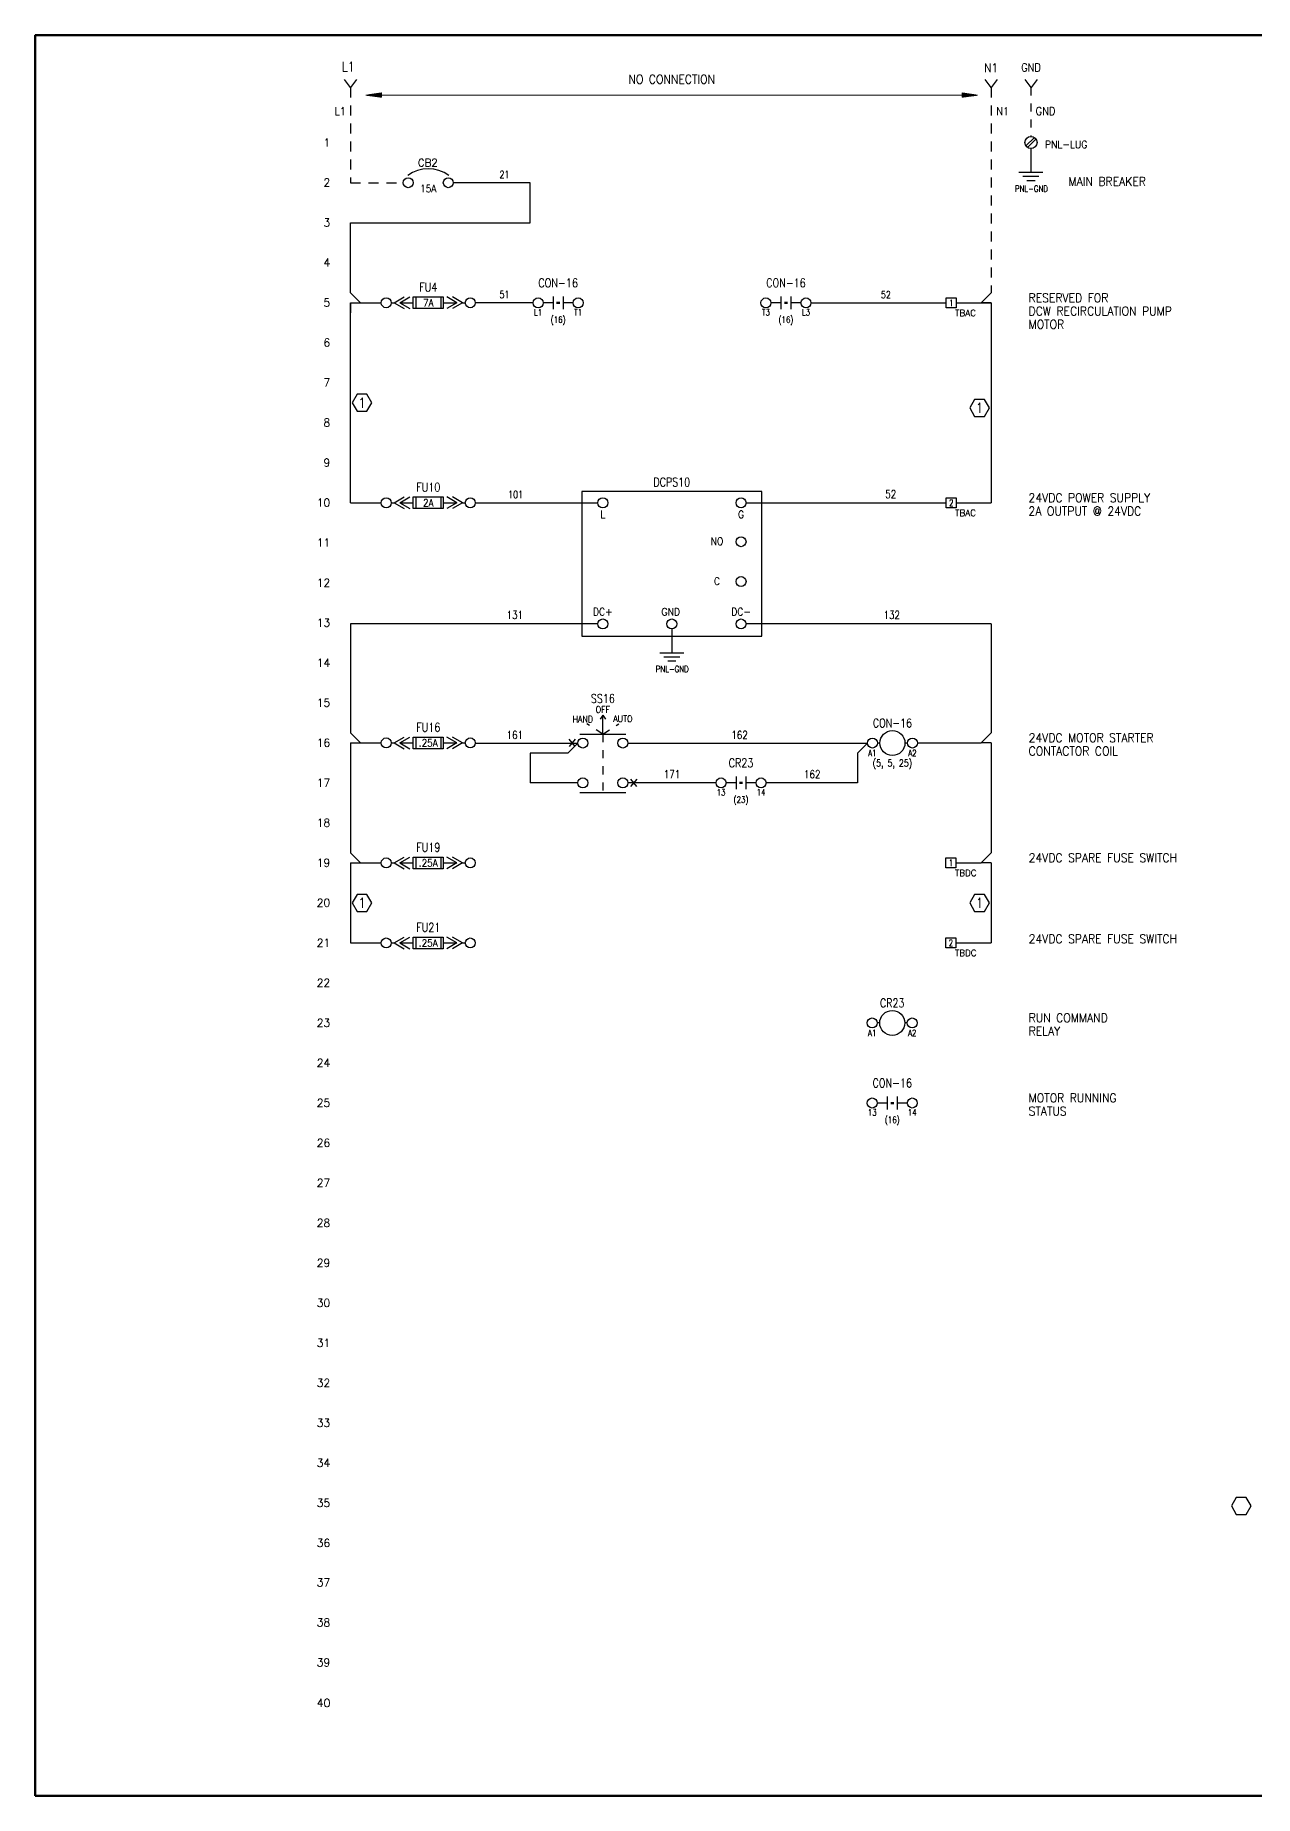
# Model space of a CAD drawing. Header units: inches. Extents: x 0 to 68, y 0 to 22.
# Drawn here: x 0 to 15.23, y 0 to 22 of the extents above; entities that cross this region are included whole.
import ezdxf
from ezdxf.enums import TextEntityAlignment as Align

# ---------------------------------------------------------------- set-up
doc = ezdxf.new("R2010")
doc.units = ezdxf.units.IN
doc.header["$LTSCALE"] = 0.5
doc.header["$MEASUREMENT"] = 0
doc.linetypes.add('DASHED2', pattern=[0.375, 0.25, -0.125])
doc.linetypes.add('DASHED4', pattern=[0.1875, 0.125, -0.0625])
doc.layers.get('0').update_dxf_attribs({"lineweight": 18})
doc.layers.get('Defpoints').update_dxf_attribs({"color": 251, "lineweight": 140})
for name, color, linetype in [('BLUE WHITE STRIPE_16AWG', 181, 'Continuous'), ('DESC', 10, 'Continuous'), ('E-POWR-IDEN', 11, 'Continuous'), ('E-POWR-TERM', 92, 'Continuous'), ('FIELD_RED_14AWG', 12, 'Continuous'), ('FLD_DEVICE', 22, 'Continuous'), ('PANEL_BLU_16 AWG', 182, 'Continuous'), ('PANEL_BLUWHT_16AWG', 181, 'Continuous'), ('PANEL_GREEN_12AWG', 90, 'Continuous'), ('PANEL_RED_16AWG', 12, 'Continuous'), ('PANEL_WHITE_16AWG', 254, 'Continuous'), ('PNL_DEVICE', 94, 'Continuous'), ('SYMS', 171, 'Continuous'), ('TERMGND', 71, 'Continuous'), ('WGND', 71, 'Continuous'), ('WIRENO', 71, 'Continuous')]:
    doc.layers.add(name, color=color, linetype=linetype)
doc.layers.add('G-Anno-Std-Note @ 1', color=151, linetype='Continuous', lineweight=25)
doc.styles.add('Note', font='romans.shx', dxfattribs={"width": 0.75})
doc.styles.add('RomanS', font='romans.shx', dxfattribs={"width": 0.85})
doc.styles.add('WD', font='romans.shx')

# ---------------------------------------------------------------- blocks, each defined once
blk = doc.blocks.new('WD_WNH')
at = {"linetype": 'Continuous', "style": 'WD', "width": 0.8}
blk.add_attdef('WIRENO', text='', height=0.1, dxfattribs=at).set_placement((0, 0.062), align=Align.CENTER)
at = {"style": 'WD', "flags": 1}
for tag, p in [('W01USER', (0, 0.078)), ('W02USER', (0, 0.07)), ('W03USER', (0, 0.062)), ('W04USER', (0, 0.055)), ('W05USER', (0, 0.047)), ('W06USER', (0, 0.039)), ('W07USER', (0, 0.031)), ('W08USER', (0, 0.023)), ('W09USER', (0, 0.016)), ('W10USER', (0, 0.008))]:
    blk.add_attdef(tag, text='', height=0.005, dxfattribs=at).set_placement(p, align=Align.CENTER)
blk = doc.blocks.new('HA1X2Y')
for p, q in [((0, 0), (-0.075, 0.1)), ((0.075, 0.1), (0, 0))]:
    blk.add_line(p, q)
at = {"style": 'WD', "width": 0.9}
blk.add_attdef('DESC1', text='', height=0.109, dxfattribs=at).set_placement((0, 0.35), align=Align.CENTER)
blk.add_attdef('DESC2', text='', height=0.109, dxfattribs=at).set_placement((0, 0.3), align=Align.TOP_CENTER)
at = {"style": 'WD', "flags": 1}
blk.add_attdef('X8TERM01', (0, 0), '', height=0.01, dxfattribs=at)
blk = doc.blocks.new('DESC TEXT')
at = {"layer": 'TERMGND', "style": 'WD'}
for tag, p in [('DESC1', (0.471, -0.005)), ('DESC2', (0.471, -0.17)), ('DESC3', (0.471, -0.335))]:
    blk.add_attdef(tag, p, '', height=0.11, dxfattribs=at)
blk = doc.blocks.new('WD_WNV')
at = {"linetype": 'Continuous', "style": 'WD', "width": 0.8}
blk.add_attdef('WIRENO', text='', height=0.1, dxfattribs=at).set_placement((-0.05, 0), align=Align.MIDDLE_RIGHT)
at = {"style": 'WD', "flags": 1}
for tag, p in [('W01USER', (-0.047, 0.078)), ('W02USER', (-0.047, 0.07)), ('W03USER', (-0.047, 0.062)), ('W04USER', (-0.047, 0.055)), ('W05USER', (-0.047, 0.047)), ('W06USER', (-0.047, 0.039)), ('W07USER', (-0.047, 0.031)), ('W08USER', (-0.047, 0.023)), ('W09USER', (-0.047, 0.016)), ('W10USER', (-0.047, 0.008))]:
    blk.add_attdef(tag, text='', height=0.005, dxfattribs=at).set_placement(p, align=Align.CENTER)
blk = doc.blocks.new('P-GND_INCMG')
at = {"layer": 'FLD_DEVICE', "color": 3}
for p, q in [((0, 0), (-0.075, 0.1)), ((0.075, 0.1), (0, 0))]:
    blk.add_line(p, q, dxfattribs=at)
at = {"layer": 'WIRENO', "style": 'WD', "width": 0.9}
blk.add_attdef('DESC1', text='', height=0.1, dxfattribs=at).set_placement((0, 0.2), align=Align.CENTER)
blk = doc.blocks.new('DCPSc')
at = {"layer": 'E-POWR-TERM'}
blk.add_lwpolyline([(-0.264, 0.141), (-0.264, -1.666), (1.986, -1.666), (1.986, 0.141)], close=True, dxfattribs=at)
for centre in [(0, 0), (1.726, 0), (1.726, -0.486), (1.726, -0.984), (0, -1.514), (0.861, -1.514), (1.726, -1.514)]:
    blk.add_circle(centre, 0.0625, dxfattribs=at)
at = {"layer": 'E-POWR-IDEN', "style": 'WD'}
blk.add_attdef('TAG1', text='', height=0.1, dxfattribs=at).set_placement((0.861, 0.204), align=Align.CENTER)
at = {"layer": 'E-POWR-IDEN', "style": 'WD', "width": 0.9}
for tag, p in [('TERM01', (0, -0.192)), ('TERM02', (1.726, -0.192)), ('TERM06', (1.425, -0.529)), ('TERM07', (1.425, -1.027)), ('TERM03', (0, -1.408)), ('TERM05', (0.848, -1.409)), ('TERM04', (1.726, -1.408))]:
    blk.add_attdef(tag, text='', height=0.0938, dxfattribs=at).set_placement(p, align=Align.CENTER)
blk = doc.blocks.new('CB')
at = {"layer": 'E-POWR-TERM'}
for centre in [(-0.25, 0), (0.25, 0)]:
    blk.add_circle(centre, 0.0625, dxfattribs=at)
blk.add_arc((0, -0.261), 0.435, 53.7327, 126.2673, dxfattribs=at)
at = {"color": 11, "style": 'WD', "width": 0.8}
blk.add_attdef('CB', text='', height=0.109, dxfattribs=at).set_placement((-0.006, 0.25), align=Align.MIDDLE_CENTER)
at = {"layer": 'E-POWR-IDEN', "style": 'WD', "width": 0.9}
for tag, height, p in [('TERM01', 0.08, (-0.348, -0.121)), ('RATING', 0.09, (0, -0.073)), ('TERM02', 0.08, (0.353, -0.121))]:
    blk.add_attdef(tag, text='', height=height, dxfattribs=at).set_placement(p, align=Align.MIDDLE_CENTER)
blk = doc.blocks.new('TBDC')
at = {"layer": 'SYMS'}
blk.add_lwpolyline([(0.063, -0.062), (-0.062, -0.062), (-0.062, 0.063), (0.063, 0.063)], close=True, dxfattribs=at)
at = {"layer": 'SYMS', "style": 'WD', "width": 0.8, "flags": 8}
blk.add_attdef('TERM01', text='', height=0.08, dxfattribs=at).set_placement((0, 0), align=Align.MIDDLE_CENTER)
at = {"layer": 'SYMS', "style": 'WD', "width": 0.9, "flags": 8}
blk.add_attdef('TAGSTRIP', (0.05, -0.166), '', height=0.08, dxfattribs=at)
blk = doc.blocks.new('Anno_Hexagon')
at = {"color": 0, "linetype": 'ByBlock', "lineweight": -2}
blk.add_lwpolyline([(0.98, 0), (0.49, 0.85), (-0.49, 0.85), (-0.98, 0), (-0.49, -0.85), (0.49, -0.85)], close=True, dxfattribs=at)
at = {"color": 0, "linetype": 'ByBlock', "lineweight": -2, "style": 'RomanS', "width": 0.85}
blk.add_attdef('ID', text='', height=0.75, dxfattribs=at).set_placement((0, 0), align=Align.MIDDLE)
blk = doc.blocks.new('HT0_218')
for p, q in [((0.125, 0), (0, 0.125)), ((0, 0), (0.125, 0)), ((0, 0), (0, -0.125))]:
    blk.add_line(p, q)
at = {"style": 'WD', "flags": 1}
for tag, p in [('X2TERM01', (0, 0.125)), ('WDWSEQ', (0.096, 0.061)), ('X1TERM01', (0.125, 0)), ('X8TERM01', (0, -0.125))]:
    blk.add_attdef(tag, p, '', height=0.02, dxfattribs=at)
blk = doc.blocks.new('CONT_NO')
at = {"layer": 'Defpoints'}
for p, q in [((-0.02, 0), (0.02, 0)), ((-0.006, 0), (0.006, 0))]:
    blk.add_line(p, q, dxfattribs=at)
at = {"layer": 'E-POWR-TERM'}
for p, q in [((-0.062, 0), (-0.188, 0)), ((-0.062, 0.08), (-0.062, -0.08)), ((0.062, 0.08), (0.062, -0.08)), ((0.187, 0), (0.062, 0))]:
    blk.add_line(p, q, dxfattribs=at)
for centre in [(-0.25, 0), (0.25, 0)]:
    blk.add_circle(centre, 0.0625, dxfattribs=at)
at = {"color": 11, "style": 'WD'}
for tag, height, width, p in [('TAG', 0.11, 0.8, (0, 0.25)), ('TERM01', 0.08, 0.7, (-0.25, 0)), ('TERM02', 0.08, 0.7, (0.25, 0)), ('XREF', 0.08, 0.8, (0, -0.21))]:
    blk.add_attdef(tag, text='', height=height, dxfattribs=dict(at, width=width)).set_placement(p, align=Align.MIDDLE_CENTER)
at = {"color": 11, "style": 'WD', "width": 0.8}
for tag, p in [('TERM03', (-0.25, -0.078)), ('TERM04', (0.25, -0.077))]:
    blk.add_attdef(tag, text='', height=0.08, dxfattribs=at).set_placement(p, align=Align.TOP_CENTER)
blk = doc.blocks.new('COIL')
at = {"layer": 'E-POWR-TERM'}
for p, q in [((0.188, 0), (0.156, 0)), ((-0.156, 0), (-0.187, 0))]:
    blk.add_line(p, q, dxfattribs=at)
for centre, radius in [((-0.25, 0), 0.0625), ((0, 0), 0.156), ((0.25, 0), 0.0625)]:
    blk.add_circle(centre, radius, dxfattribs=at)
at = {"color": 11, "style": 'WD'}
for tag, height, width, p in [('COIL', 0.109, 0.8, (0, 0.25)), ('TERM01', 0.08, 0.7, (-0.25, 0)), ('TERM02', 0.08, 0.7, (0.25, 0)), ('XREF', 0.09, 0.8, (0, -0.25))]:
    blk.add_attdef(tag, text='', height=height, dxfattribs=dict(at, width=width)).set_placement(p, align=Align.MIDDLE_CENTER)
at = {"color": 11, "style": 'WD', "width": 0.8}
for tag, p in [('TERM03', (-0.25, -0.085)), ('TERM04', (0.25, -0.085))]:
    blk.add_attdef(tag, text='', height=0.08, dxfattribs=at).set_placement(p, align=Align.TOP_CENTER)
blk = doc.blocks.new('Fuse_Plug[1]')
at = {"layer": 'E-POWR-TERM'}
for p, q in [((-0.461, 0), (-0.426, 0)), ((-0.426, 0), (-0.301, 0.073)), ((-0.426, 0), (-0.301, -0.073)), ((-0.355, 0), (-0.23, 0.073)), ((-0.355, 0), (-0.23, -0.073)), ((-0.155, 0.073), (-0.155, -0.073)), ((0.156, 0.074), (0.156, -0.072)), ((0.357, 0), (0.232, 0.073)), ((0.357, 0), (0.232, -0.073)), ((0.428, 0), (0.303, 0.073)), ((0.428, 0), (0.303, -0.073)), ((0.428, 0), (0.463, 0)), ((-0.355, 0), (-0.187, 0)), ((0.188, 0), (0.357, 0))]:
    blk.add_line(p, q, dxfattribs=at)
blk.add_lwpolyline([(-0.187, 0.073), (0.188, 0.073), (0.188, -0.073), (-0.187, -0.073)], close=True, dxfattribs=at)
for centre in [(-0.524, 0), (0.526, 0)]:
    blk.add_circle(centre, 0.0625, dxfattribs=at)
at = {"color": 11, "style": 'WD'}
for tag, height, width, p in [('TAG', 0.11, 0.8, (0.001, 0.195)), ('RATING', 0.09, 0.9, (0.001, 0))]:
    blk.add_attdef(tag, text='', height=height, dxfattribs=dict(at, width=width)).set_placement(p, align=Align.MIDDLE_CENTER)
blk = doc.blocks.new('HT0_248')
for p, q in [((-0.125, 0), (0, 0.125)), ((0, 0), (-0.125, 0)), ((0, 0), (0, -0.125))]:
    blk.add_line(p, q)
at = {"style": 'WD', "flags": 1}
for tag, p in [('X4TERM01', (-0.125, 0)), ('WDWSEQ', (-0.053, 0.05)), ('X2TERM01', (0, 0.125)), ('X8TERM01', (0, -0.125))]:
    blk.add_attdef(tag, p, '', height=0.02, dxfattribs=at)
blk = doc.blocks.new('TERM_NEUT')
at = {"layer": 'PANEL_WHITE_16AWG'}
for p, q in [((-0.125, 0.062), (0, 0.062)), ((-0.125, -0.062), (-0.125, 0.062)), ((0, 0.062), (0, -0.062)), ((0, -0.062), (-0.125, -0.062))]:
    blk.add_line(p, q, dxfattribs=at)
at = {"layer": 'PANEL_WHITE_16AWG', "style": 'WD', "width": 0.8}
blk.add_attdef('TERM#', text='', height=0.08, dxfattribs=at).set_placement((-0.061, -0.001), align=Align.MIDDLE_CENTER)
at = {"layer": 'PANEL_WHITE_16AWG', "style": 'WD'}
blk.add_attdef('TERM_NEUT', (-0.013, -0.166), '', height=0.08, dxfattribs=at)
blk = doc.blocks.new('SS_2-POS_2Cont')
at = {"layer": 'E-POWR-TERM'}
for p, q in [((-0.038, 0.109), (0.538, 0.109)), ((-0.038, -0.62), (0.538, -0.62))]:
    blk.add_line(p, q, dxfattribs=at)
for centre in [(0, 0), (0.5, 0), (0, -0.498), (0.5, -0.498)]:
    blk.add_circle(centre, 0.0625, dxfattribs=at)
at = {"layer": 'PNL_DEVICE', "linetype": 'DASHED4'}
for q in [(0.052, 0.241), (0.448, 0.241), (0.25, -0.62)]:
    blk.add_line((0.25, 0.109), q, dxfattribs=at)
at = {"layer": 'PNL_DEVICE'}
for p, q in [((0.25, 0.347), (0.217, 0.298)), ((0.25, 0.347), (0.285, 0.3)), ((-0.175, 0.048), (-0.099, -0.045)), ((-0.096, 0.048), (-0.172, -0.045)), ((0.594, -0.45), (0.67, -0.543)), ((0.673, -0.45), (0.597, -0.543))]:
    blk.add_line(p, q, dxfattribs=at)
at = {"layer": 'PNL_DEVICE', "linetype": 'Continuous'}
blk.add_line((0.25, 0.109), (0.25, 0.347), dxfattribs=at)
at = {"color": 11, "style": 'WD', "width": 0.9}
for tag, height, p in [('CTR_POS', 0.08, (0.25, 0.419)), ('TAG', 0.11, (0.25, 0.555)), ('LT-POS', 0.08, (0, 0.298)), ('RT-POS', 0.08, (0.5, 0.303))]:
    blk.add_attdef(tag, text='', height=height, dxfattribs=at).set_placement(p, align=Align.MIDDLE_CENTER)

msp = doc.modelspace()

# ---------------------------------------------------------------- hatches: boundary and pattern name
at = {"ltscale": 2}
h = msp.add_hatch(dxfattribs=at)
h.set_pattern_fill('ANSI31', color=256, scale=0.01, style=0)
h.set_pattern_definition([(45, (0, -22), (-0.000883883476, 0.000883883476), [])])
h.paths.add_polyline_path([(4.131, 21.25), (4.324, 21.278), (4.324, 21.225)])
h = msp.add_hatch(dxfattribs=at)
h.set_pattern_fill('ANSI31', color=256, scale=0.01, style=0)
h.set_pattern_definition([(135, (15.9004297, -22), (0.000883883476, 0.000883883476), [])])
h.paths.add_polyline_path([(11.769, 21.25), (11.576, 21.278), (11.576, 21.225)])

# ---------------------------------------------------------------- linework, layer by layer
msp.add_line((4.131, 21.25), (11.769, 21.25), dxfattribs=at)
for points in [[(4.131, 21.25), (4.324, 21.278), (4.324, 21.225), (4.131, 21.25)], [(11.769, 21.25), (11.576, 21.278), (11.576, 21.225), (11.769, 21.25)]]:
    msp.add_lwpolyline(points, dxfattribs=at)
at = {"layer": 'BLUE WHITE STRIPE_16AWG'}
for p, q in [((11.94, 14.643), (11.94, 13.283)), ((11.018, 13.158), (11.815, 13.158)), ((11.94, 13.033), (11.94, 11.783)), ((11.499, 11.658), (11.815, 11.658)), ((11.94, 11.533), (11.94, 10.658)), ((11.499, 10.658), (11.94, 10.658))]:
    msp.add_line(p, q, dxfattribs=at)
at = {"layer": 'Defpoints'}
msp.add_lwpolyline([(0, 0), (34.003, 0), (34.003, 22), (0, 22)], close=True, dxfattribs=at)
at = {"layer": 'FIELD_RED_14AWG', "linetype": 'DASHED2'}
for p, q in [((3.936, 21.348), (3.936, 20.157)), ((3.936, 20.157), (4.596, 20.157))]:
    msp.add_line(p, q, dxfattribs=at)
at = {"layer": 'FIELD_RED_14AWG'}
for p, q in [((3.936, 16.157), (3.936, 18.657)), ((5.496, 16.157), (7.027, 16.157))]:
    msp.add_line(p, q, dxfattribs=at)
at = {"layer": 'FLD_DEVICE', "color": 3, "linetype": 'DASHED4'}
msp.add_line((12.436, 21.348), (12.436, 20.738), dxfattribs=at)
at = {"layer": 'PANEL_BLU_16 AWG'}
for p, q in [((7.027, 14.643), (3.936, 14.643)), ((3.936, 14.643), (3.936, 13.282)), ((3.936, 13.157), (4.322, 13.157)), ((3.936, 13.031), (3.936, 11.782)), ((5.496, 13.155), (6.777, 13.155)), ((6.652, 13.03), (6.181, 13.03)), ((6.181, 13.03), (6.181, 12.657)), ((6.652, 13.03), (6.777, 13.155)), ((7.402, 13.155), (10.393, 13.155)), ((10.268, 13.03), (10.393, 13.155)), ((10.268, 13.03), (10.268, 12.657)), ((6.777, 12.657), (6.181, 12.657)), ((8.503, 12.657), (7.402, 12.657)), ((10.268, 12.657), (9.128, 12.657)), ((3.936, 11.657), (4.322, 11.657)), ((3.936, 11.533), (3.936, 10.657)), ((3.936, 11.532), (3.936, 10.783)), ((3.936, 10.657), (4.322, 10.657))]:
    msp.add_line(p, q, dxfattribs=at)
at = {"layer": 'PANEL_BLUWHT_16AWG'}
msp.add_line((11.94, 14.643), (8.878, 14.643), dxfattribs=at)
at = {"layer": 'PANEL_GREEN_12AWG'}
for p, q in [((12.436, 20.584), (12.436, 20.284)), ((12.586, 20.284), (12.286, 20.284)), ((12.536, 20.233), (12.336, 20.233)), ((12.487, 20.182), (12.386, 20.182)), ((7.95, 14.581), (7.95, 14.28)), ((8.1, 14.28), (7.8, 14.28)), ((8.05, 14.23), (7.85, 14.23)), ((8.001, 14.179), (7.9, 14.179))]:
    msp.add_line(p, q, dxfattribs=at)
at = {"layer": 'PANEL_RED_16AWG'}
for p, q in [((6.181, 20.157), (5.221, 20.157)), ((6.181, 19.654), (6.181, 20.157)), ((3.936, 19.654), (6.181, 19.654)), ((3.936, 18.782), (3.936, 19.654)), ((3.936, 18.657), (4.322, 18.657)), ((6.219, 18.657), (5.496, 18.657)), ((3.936, 16.157), (4.322, 16.157))]:
    msp.add_line(p, q, dxfattribs=at)
at = {"layer": 'PANEL_WHITE_16AWG', "linetype": 'DASHED2'}
msp.add_line((11.94, 21.348), (11.939, 18.78), dxfattribs=at)
at = {"layer": 'PANEL_WHITE_16AWG', "linetype": 'Continuous'}
for p, q in [((9.688, 18.655), (11.377, 18.655)), ((11.502, 18.655), (11.939, 18.655)), ((11.939, 18.53), (11.939, 16.157)), ((8.878, 16.157), (11.377, 16.157)), ((11.502, 16.157), (11.939, 16.157))]:
    msp.add_line(p, q, dxfattribs=at)
at = {"layer": 'WGND'}
for p, q in [((12.48, 20.721), (12.373, 20.618)), ((12.499, 20.701), (12.393, 20.598))]:
    msp.add_line(p, q, dxfattribs=at)
msp.add_circle((12.436, 20.66), 0.0757, dxfattribs=at)

# ---------------------------------------------------------------- block references
for name, p, values in [('P-GND_INCMG', (12.437, 21.348), {'DESC1': 'GND'}), ('TERM_NEUT', (11.502, 18.655), {'TERM_NEUT': 'TBAC', 'TERM#': '1'}), ('TERM_NEUT', (11.502, 16.157), {'TERM_NEUT': 'TBAC', 'TERM#': '2'}), ('COIL', (10.706, 13.155), {'COIL': 'CON-16', 'XREF': '(5, 5, 25)', 'TERM03': 'A1', 'TERM04': 'A2'}), ('COIL', (10.703, 9.657), {'COIL': 'CR23', 'TERM03': 'A1', 'TERM04': 'A2'})]:
    msp.add_blockref(name, p).add_auto_attribs(values)
ref = msp.add_blockref('DESC TEXT', (7.716, 21.434))
ref.add_attrib('DESC1', 'NO CONNECTION', dxfattribs={"layer": 'TERMGND', "height": 0.11, "style": 'WD', "width": 0.9}).set_placement((7.95, 21.449), align=Align.MIDDLE)
ref = msp.add_blockref('CB', (4.909, 20.157))
ref.add_attrib('CB', 'CB2', dxfattribs={"color": 11, "height": 0.0938, "style": 'WD'}).set_placement((4.903, 20.407), align=Align.MIDDLE_CENTER)
ref.add_attrib('RATING', '15A', dxfattribs={"layer": 'E-POWR-IDEN', "height": 0.09, "style": 'WD', "width": 0.9}).set_placement((4.909, 20.084), align=Align.MIDDLE_CENTER)
ref = msp.add_blockref('DESC TEXT', (12.434, 20.123))
ref.add_attrib('DESC1', 'MAIN BREAKER', (12.905, 20.118), dxfattribs={"layer": 'TERMGND', "height": 0.11, "style": 'WD', "width": 0.9})
ref = msp.add_blockref('CONT_NO', (6.531, 18.655))
ref.add_attrib('TAG', 'CON-16', dxfattribs={"color": 11, "height": 0.11, "style": 'WD', "width": 0.8}).set_placement((6.531, 18.905), align=Align.MIDDLE_CENTER)
ref.add_attrib('TERM03', 'L1', dxfattribs={"color": 11, "height": 0.08, "style": 'WD', "width": 0.8}).set_placement((6.281, 18.577), align=Align.TOP_CENTER)
ref.add_attrib('TERM04', 'T1', dxfattribs={"color": 11, "height": 0.08, "style": 'WD', "width": 0.8}).set_placement((6.781, 18.578), align=Align.TOP_CENTER)
ref.add_attrib('XREF', '(16)', dxfattribs={"color": 11, "height": 0.08, "style": 'WD', "width": 0.8}).set_placement((6.531, 18.445), align=Align.MIDDLE_CENTER)
ref = msp.add_blockref('CONT_NO', (9.376, 18.655))
ref.add_attrib('TAG', 'CON-16', dxfattribs={"color": 11, "height": 0.11, "style": 'WD', "width": 0.8}).set_placement((9.376, 18.905), align=Align.MIDDLE_CENTER)
ref.add_attrib('TERM03', 'T3', dxfattribs={"color": 11, "height": 0.08, "style": 'WD', "width": 0.8}).set_placement((9.126, 18.577), align=Align.TOP_CENTER)
ref.add_attrib('TERM04', 'L3', dxfattribs={"color": 11, "height": 0.08, "style": 'WD', "width": 0.8}).set_placement((9.626, 18.578), align=Align.TOP_CENTER)
ref.add_attrib('XREF', '(16)', dxfattribs={"color": 11, "height": 0.08, "style": 'WD', "width": 0.8}).set_placement((9.376, 18.445), align=Align.MIDDLE_CENTER)
at = {"ltscale": 2}
for p, values in [((4.908, 18.657), {'TAG': 'FU4', 'RATING': '7A'}), ((4.908, 16.157), {'TAG': 'FU10', 'RATING': '2A'}), ((4.908, 13.157), {'TAG': 'FU16', 'RATING': '.25A'}), ((4.908, 11.657), {'TAG': 'FU19', 'RATING': '.25A'}), ((4.908, 10.657), {'TAG': 'FU21', 'RATING': '.25A'})]:
    msp.add_blockref('Fuse_Plug[1]', p, dxfattribs=at).add_auto_attribs(values)
ref = msp.add_blockref('DESC TEXT', (11.936, 18.667))
ref.add_attrib('DESC1', 'RESERVED FOR', (12.406, 18.663), dxfattribs={"layer": 'TERMGND', "height": 0.11, "style": 'WD', "width": 0.9})
ref.add_attrib('DESC2', 'DCW RECIRCULATION PUMP', (12.406, 18.497), dxfattribs={"layer": 'TERMGND', "height": 0.11, "style": 'WD', "width": 0.9})
ref.add_attrib('DESC3', 'MOTOR', (12.406, 18.332), dxfattribs={"layer": 'TERMGND', "height": 0.11, "style": 'WD', "width": 0.9})
ref = msp.add_blockref('DCPSc', (7.089, 16.157))
ref.add_attrib('TAG1', 'DCPS10', dxfattribs={"layer": 'E-POWR-IDEN', "height": 0.1094, "style": 'WD', "width": 0.796875}).set_placement((7.95, 16.361), align=Align.CENTER)
ref.add_attrib('TERM01', 'L', dxfattribs={"layer": 'E-POWR-IDEN', "height": 0.0938, "style": 'WD', "width": 0.9}).set_placement((7.089, 15.965), align=Align.CENTER)
ref.add_attrib('TERM02', 'G', dxfattribs={"layer": 'E-POWR-IDEN', "height": 0.0938, "style": 'WD', "width": 0.9}).set_placement((8.815, 15.965), align=Align.CENTER)
ref.add_attrib('TERM03', 'DC+', dxfattribs={"layer": 'E-POWR-IDEN', "height": 0.0938, "style": 'WD', "width": 0.9}).set_placement((7.089, 14.749), align=Align.CENTER)
ref.add_attrib('TERM04', 'DC-', dxfattribs={"layer": 'E-POWR-IDEN', "height": 0.0938, "style": 'WD', "width": 0.9}).set_placement((8.815, 14.749), align=Align.CENTER)
ref.add_attrib('TERM05', 'GND', dxfattribs={"layer": 'E-POWR-IDEN', "height": 0.0938, "style": 'WD', "width": 0.9}).set_placement((7.937, 14.748), align=Align.CENTER)
ref.add_attrib('TERM06', 'NO', dxfattribs={"layer": 'E-POWR-IDEN', "height": 0.0938, "style": 'WD', "width": 0.9}).set_placement((8.514, 15.629), align=Align.CENTER)
ref.add_attrib('TERM07', 'C', dxfattribs={"layer": 'E-POWR-IDEN', "height": 0.0938, "style": 'WD', "width": 0.9}).set_placement((8.514, 15.13), align=Align.CENTER)
ref = msp.add_blockref('DESC TEXT', (11.936, 16.169))
ref.add_attrib('DESC1', '24VDC POWER SUPPLY', (12.406, 16.165), dxfattribs={"layer": 'TERMGND', "height": 0.11, "style": 'WD', "width": 0.9})
ref.add_attrib('DESC2', '2A OUTPUT @ 24VDC', (12.406, 15.999), dxfattribs={"layer": 'TERMGND', "height": 0.11, "style": 'WD', "width": 0.9})
ref = msp.add_blockref('SS_2-POS_2Cont', (6.839, 13.155))
ref.add_attrib('TAG', 'SS16', dxfattribs={"color": 11, "height": 0.11, "style": 'WD', "width": 0.796875}).set_placement((7.089, 13.711), align=Align.MIDDLE_CENTER)
ref.add_attrib('LT-POS', 'HAND', dxfattribs={"color": 11, "height": 0.08, "style": 'WD', "width": 0.9}).set_placement((6.839, 13.453), align=Align.MIDDLE_CENTER)
ref.add_attrib('CTR_POS', 'OFF', dxfattribs={"color": 11, "height": 0.08, "style": 'WD', "width": 0.9}).set_placement((7.089, 13.574), align=Align.MIDDLE_CENTER)
ref.add_attrib('RT-POS', 'AUTO', dxfattribs={"color": 11, "height": 0.08, "style": 'WD', "width": 0.9}).set_placement((7.339, 13.458), align=Align.MIDDLE_CENTER)
ref = msp.add_blockref('DESC TEXT', (11.936, 13.17))
ref.add_attrib('DESC1', '24VDC MOTOR STARTER', (12.407, 13.166), dxfattribs={"layer": 'TERMGND', "height": 0.11, "style": 'WD', "width": 0.9})
ref.add_attrib('DESC2', 'CONTACTOR COIL', (12.407, 13), dxfattribs={"layer": 'TERMGND', "height": 0.11, "style": 'WD', "width": 0.9})
ref = msp.add_blockref('CONT_NO', (8.815, 12.657))
ref.add_attrib('TAG', 'CR23', dxfattribs={"color": 11, "height": 0.11, "style": 'WD', "width": 0.8}).set_placement((8.815, 12.907), align=Align.MIDDLE_CENTER)
ref.add_attrib('TERM03', '13', dxfattribs={"color": 11, "height": 0.08, "style": 'WD', "width": 0.8}).set_placement((8.565, 12.579), align=Align.TOP_CENTER)
ref.add_attrib('TERM04', '14', dxfattribs={"color": 11, "height": 0.08, "style": 'WD', "width": 0.8}).set_placement((9.065, 12.58), align=Align.TOP_CENTER)
ref.add_attrib('XREF', '(23)', dxfattribs={"color": 11, "height": 0.08, "style": 'WD', "width": 0.8}).set_placement((8.815, 12.448), align=Align.MIDDLE_CENTER)
ref = msp.add_blockref('TBDC', (11.436, 11.658))
ref.add_attrib('TAGSTRIP', 'TBDC', (11.486, 11.492), dxfattribs={"layer": 'E-POWR-IDEN', "linetype": 'Continuous', "height": 0.08, "style": 'WD', "flags": 8})
ref.add_attrib('TERM01', '1', dxfattribs={"layer": 'E-POWR-IDEN', "linetype": 'Continuous', "height": 0.08, "style": 'WD', "width": 0.8, "flags": 8}).set_placement((11.436, 11.658), align=Align.MIDDLE_CENTER)
ref = msp.add_blockref('DESC TEXT', (11.936, 11.67))
ref.add_attrib('DESC1', '24VDC SPARE FUSE SWITCH', (12.407, 11.666), dxfattribs={"layer": 'TERMGND', "height": 0.11, "style": 'WD', "width": 0.9})
ref = msp.add_blockref('TBDC', (11.436, 10.658))
ref.add_attrib('TAGSTRIP', 'TBDC', (11.486, 10.492), dxfattribs={"layer": 'E-POWR-IDEN', "linetype": 'Continuous', "height": 0.08, "style": 'WD', "flags": 8})
ref.add_attrib('TERM01', '2', dxfattribs={"layer": 'E-POWR-IDEN', "linetype": 'Continuous', "height": 0.08, "style": 'WD', "width": 0.8, "flags": 8}).set_placement((11.436, 10.658), align=Align.MIDDLE_CENTER)
ref = msp.add_blockref('DESC TEXT', (11.936, 10.658))
ref.add_attrib('DESC1', '24VDC SPARE FUSE SWITCH', (12.407, 10.653), dxfattribs={"layer": 'TERMGND', "height": 0.11, "style": 'WD', "width": 0.9})
ref = msp.add_blockref('DESC TEXT', (11.936, 9.67))
ref.add_attrib('DESC1', 'RUN COMMAND', (12.407, 9.666), dxfattribs={"layer": 'TERMGND', "height": 0.11, "style": 'WD', "width": 0.9})
ref.add_attrib('DESC2', 'RELAY', (12.407, 9.5), dxfattribs={"layer": 'TERMGND', "height": 0.11, "style": 'WD', "width": 0.9})
ref = msp.add_blockref('CONT_NO', (10.704, 8.657))
ref.add_attrib('TAG', 'CON-16', dxfattribs={"color": 11, "height": 0.11, "style": 'WD', "width": 0.8}).set_placement((10.704, 8.907), align=Align.MIDDLE_CENTER)
ref.add_attrib('TERM03', '13', dxfattribs={"color": 11, "height": 0.08, "style": 'WD', "width": 0.8}).set_placement((10.454, 8.579), align=Align.TOP_CENTER)
ref.add_attrib('TERM04', '14', dxfattribs={"color": 11, "height": 0.08, "style": 'WD', "width": 0.8}).set_placement((10.954, 8.579), align=Align.TOP_CENTER)
ref.add_attrib('XREF', '(16)', dxfattribs={"color": 11, "height": 0.08, "style": 'WD', "width": 0.8}).set_placement((10.704, 8.447), align=Align.MIDDLE_CENTER)
ref = msp.add_blockref('DESC TEXT', (11.936, 8.67))
ref.add_attrib('DESC1', 'MOTOR RUNNING', (12.407, 8.666), dxfattribs={"layer": 'TERMGND', "height": 0.11, "style": 'WD', "width": 0.9})
ref.add_attrib('DESC2', 'STATUS', (12.407, 8.5), dxfattribs={"layer": 'TERMGND', "height": 0.11, "style": 'WD', "width": 0.9})
at = {"layer": 'BLUE WHITE STRIPE_16AWG'}
for p in [(11.94, 13.158), (11.94, 11.658)]:
    msp.add_blockref('HT0_248', p, dxfattribs=at)
at = {"layer": 'FIELD_RED_14AWG'}
msp.add_blockref('HA1X2Y', (3.936, 21.348), dxfattribs=at)
at = {"layer": 'G-Anno-Std-Note @ 1', "ltscale": 2}
ref = msp.add_blockref('Anno_Hexagon', (4.082, 17.407), dxfattribs=dict(at, xscale=0.125, yscale=0.125, zscale=0.125))
ref.add_attrib('ID', '1', dxfattribs={"layer": '0', "color": 0, "linetype": 'ByBlock', "lineweight": -2, "ltscale": 2, "height": 0.125, "style": 'Note', "width": 0.85}).set_placement((4.082, 17.407), align=Align.MIDDLE)
ref = msp.add_blockref('Anno_Hexagon', (11.794, 17.343), dxfattribs=dict(at, xscale=0.125, yscale=0.125, zscale=0.125))
ref.add_attrib('ID', '1', dxfattribs={"layer": '0', "color": 0, "linetype": 'ByBlock', "lineweight": -2, "ltscale": 2, "height": 0.125, "style": 'Note', "width": 0.85}).set_placement((11.794, 17.343), align=Align.MIDDLE)
ref = msp.add_blockref('Anno_Hexagon', (4.082, 11.158), dxfattribs=dict(at, xscale=0.125, yscale=0.125, zscale=0.125))
ref.add_attrib('ID', '1', dxfattribs={"layer": '0', "color": 0, "linetype": 'ByBlock', "lineweight": -2, "ltscale": 2, "height": 0.125, "style": 'Note', "width": 0.85}).set_placement((4.082, 11.158), align=Align.MIDDLE)
ref = msp.add_blockref('Anno_Hexagon', (11.794, 11.157), dxfattribs=dict(at, xscale=0.125, yscale=0.125, zscale=0.125))
ref.add_attrib('ID', '1', dxfattribs={"layer": '0', "color": 0, "linetype": 'ByBlock', "lineweight": -2, "ltscale": 2, "height": 0.125, "style": 'Note', "width": 0.85}).set_placement((11.794, 11.157), align=Align.MIDDLE)
at = {"layer": 'G-Anno-Std-Note @ 1', "ltscale": 2, "xscale": 0.125, "yscale": 0.125, "zscale": 0.125}
msp.add_blockref('Anno_Hexagon', (15.062, 3.623), dxfattribs=at)
at = {"layer": 'PANEL_BLU_16 AWG'}
for p in [(3.936, 13.157), (3.936, 11.657)]:
    msp.add_blockref('HT0_218', p, dxfattribs=at)
at = {"layer": 'PANEL_RED_16AWG'}
msp.add_blockref('HT0_218', (3.936, 18.657), dxfattribs=at)
at = {"layer": 'PANEL_WHITE_16AWG', "linetype": 'DASHED4'}
ref = msp.add_blockref('HA1X2Y', (11.94, 21.348), dxfattribs=at)
ref.add_attrib('DESC2', 'N1', dxfattribs={"layer": 'DESC', "color": 0, "height": 0.1094, "style": 'WD', "width": 0.9}).set_placement((11.94, 21.648), align=Align.TOP_CENTER)
at = {"layer": 'PANEL_WHITE_16AWG', "linetype": 'Continuous'}
msp.add_blockref('HT0_248', (11.939, 18.655), dxfattribs=at)
at = {"layer": 'WIRENO'}
ref = msp.add_blockref('WD_WNV', (3.931, 21.049), dxfattribs=at)
ref.add_attrib('WIRENO', 'L1', dxfattribs={"linetype": 'Continuous', "height": 0.1, "style": 'WD', "width": 0.9}).set_placement((3.881, 21.049), align=Align.MIDDLE_RIGHT)
ref = msp.add_blockref('WD_WNV', (12.213, 21.049), dxfattribs=at)
ref.add_attrib('WIRENO', 'N1', dxfattribs={"linetype": 'Continuous', "height": 0.1, "style": 'WD', "width": 0.9}).set_placement((12.163, 21.049), align=Align.MIDDLE_RIGHT)
ref = msp.add_blockref('WD_WNV', (12.792, 21.052), dxfattribs=at)
ref.add_attrib('WIRENO', 'GND', dxfattribs={"linetype": 'Continuous', "height": 0.1, "style": 'WD', "width": 0.9}).set_placement((12.742, 21.052), align=Align.MIDDLE_RIGHT)
ref = msp.add_blockref('WD_WNH', (5.86, 20.153), dxfattribs=at)
ref.add_attrib('WIRENO', '21', dxfattribs={"linetype": 'Continuous', "height": 0.09, "style": 'WD', "width": 0.8}).set_placement((5.86, 20.215), align=Align.CENTER)
ref = msp.add_blockref('WD_WNH', (5.86, 18.653), dxfattribs=at)
ref.add_attrib('WIRENO', '51', dxfattribs={"linetype": 'Continuous', "height": 0.09, "style": 'WD', "width": 0.8}).set_placement((5.86, 18.715), align=Align.CENTER)
ref = msp.add_blockref('WD_WNH', (10.625, 18.651), dxfattribs=at)
ref.add_attrib('WIRENO', '52', dxfattribs={"linetype": 'Continuous', "height": 0.09, "style": 'WD', "width": 0.8}).set_placement((10.625, 18.713), align=Align.CENTER)
ref = msp.add_blockref('WD_WNH', (5.999, 16.153), dxfattribs=at)
ref.add_attrib('WIRENO', '101', dxfattribs={"linetype": 'Continuous', "height": 0.09, "style": 'WD', "width": 0.8}).set_placement((5.999, 16.215), align=Align.CENTER)
ref = msp.add_blockref('WD_WNH', (10.685, 16.153), dxfattribs=at)
ref.add_attrib('WIRENO', '52', dxfattribs={"linetype": 'Continuous', "height": 0.1, "style": 'WD', "width": 0.8}).set_placement((10.685, 16.215), align=Align.CENTER)
ref = msp.add_blockref('WD_WNH', (5.989, 14.643), dxfattribs=at)
ref.add_attrib('WIRENO', '131', dxfattribs={"linetype": 'Continuous', "height": 0.1, "style": 'WD', "width": 0.8}).set_placement((5.989, 14.706), align=Align.CENTER)
ref = msp.add_blockref('WD_WNH', (10.697, 14.643), dxfattribs=at)
ref.add_attrib('WIRENO', '132', dxfattribs={"linetype": 'Continuous', "height": 0.1, "style": 'WD', "width": 0.8}).set_placement((10.697, 14.706), align=Align.CENTER)
ref = msp.add_blockref('WD_WNH', (5.989, 13.143), dxfattribs=at)
ref.add_attrib('WIRENO', '161', dxfattribs={"linetype": 'Continuous', "height": 0.1, "style": 'WD', "width": 0.8}).set_placement((5.989, 13.206), align=Align.CENTER)
ref = msp.add_blockref('WD_WNH', (8.797, 13.143), dxfattribs=at)
ref.add_attrib('WIRENO', '162', dxfattribs={"linetype": 'Continuous', "height": 0.1, "style": 'WD', "width": 0.8}).set_placement((8.797, 13.206), align=Align.CENTER)
ref = msp.add_blockref('WD_WNH', (7.953, 12.652), dxfattribs=at)
ref.add_attrib('WIRENO', '171', dxfattribs={"linetype": 'Continuous', "height": 0.1, "style": 'WD', "width": 0.8}).set_placement((7.953, 12.715), align=Align.CENTER)
ref = msp.add_blockref('WD_WNH', (9.704, 12.652), dxfattribs=at)
ref.add_attrib('WIRENO', '162', dxfattribs={"linetype": 'Continuous', "height": 0.1, "style": 'WD', "width": 0.8}).set_placement((9.704, 12.715), align=Align.CENTER)

# ---------------------------------------------------------------- texts
at = {"style": 'WD'}
for s, p in [('1', (3.686, 20.659)), ('2', (3.686, 20.159)), ('3', (3.686, 19.659)), ('4', (3.686, 19.159)), ('5', (3.686, 18.659)), ('6', (3.686, 18.159)), ('7', (3.686, 17.659)), ('8', (3.686, 17.159)), ('9', (3.686, 16.659)), ('10', (3.686, 16.159)), ('11', (3.686, 15.659)), ('12', (3.686, 15.159)), ('13', (3.686, 14.659)), ('14', (3.686, 14.159)), ('15', (3.686, 13.659)), ('16', (3.686, 13.159)), ('17', (3.686, 12.659)), ('18', (3.686, 12.159)), ('19', (3.686, 11.659)), ('20', (3.686, 11.159)), ('21', (3.686, 10.659)), ('22', (3.686, 10.159)), ('23', (3.686, 9.659)), ('24', (3.686, 9.159)), ('25', (3.686, 8.659)), ('26', (3.686, 8.159)), ('27', (3.686, 7.659)), ('28', (3.686, 7.159)), ('29', (3.686, 6.659)), ('30', (3.686, 6.159)), ('31', (3.686, 5.659)), ('32', (3.686, 5.159)), ('33', (3.686, 4.659)), ('34', (3.686, 4.159)), ('35', (3.686, 3.659)), ('36', (3.686, 3.159)), ('37', (3.686, 2.666)), ('38', (3.686, 2.166)), ('39', (3.686, 1.666)), ('40', (3.687, 1.16))]:
    msp.add_text(s, height=0.1, dxfattribs=at).set_placement(p, align=Align.MIDDLE_RIGHT)
at = {"layer": 'FIELD_RED_14AWG', "style": 'RomanS', "width": 0.85}
msp.add_text('L1', height=0.12, dxfattribs=at).set_placement((3.99, 21.548), align=Align.RIGHT)
at = {"layer": 'WGND', "style": 'RomanS', "width": 0.9, "flags": 8}
msp.add_attdef('PNL-LUG', (12.612, 20.588), 'GND-LUG', height=0.0938, dxfattribs=at)
at = {"layer": 'WGND', "style": 'RomanS', "width": 0.8}
for p in [(12.442, 20.082), (7.956, 14.079)]:
    msp.add_attdef('PNL-GND', text='PNL-GND', height=0.08, dxfattribs=at).set_placement(p, align=Align.MIDDLE_CENTER)

doc.saveas('drawing.dxf')
